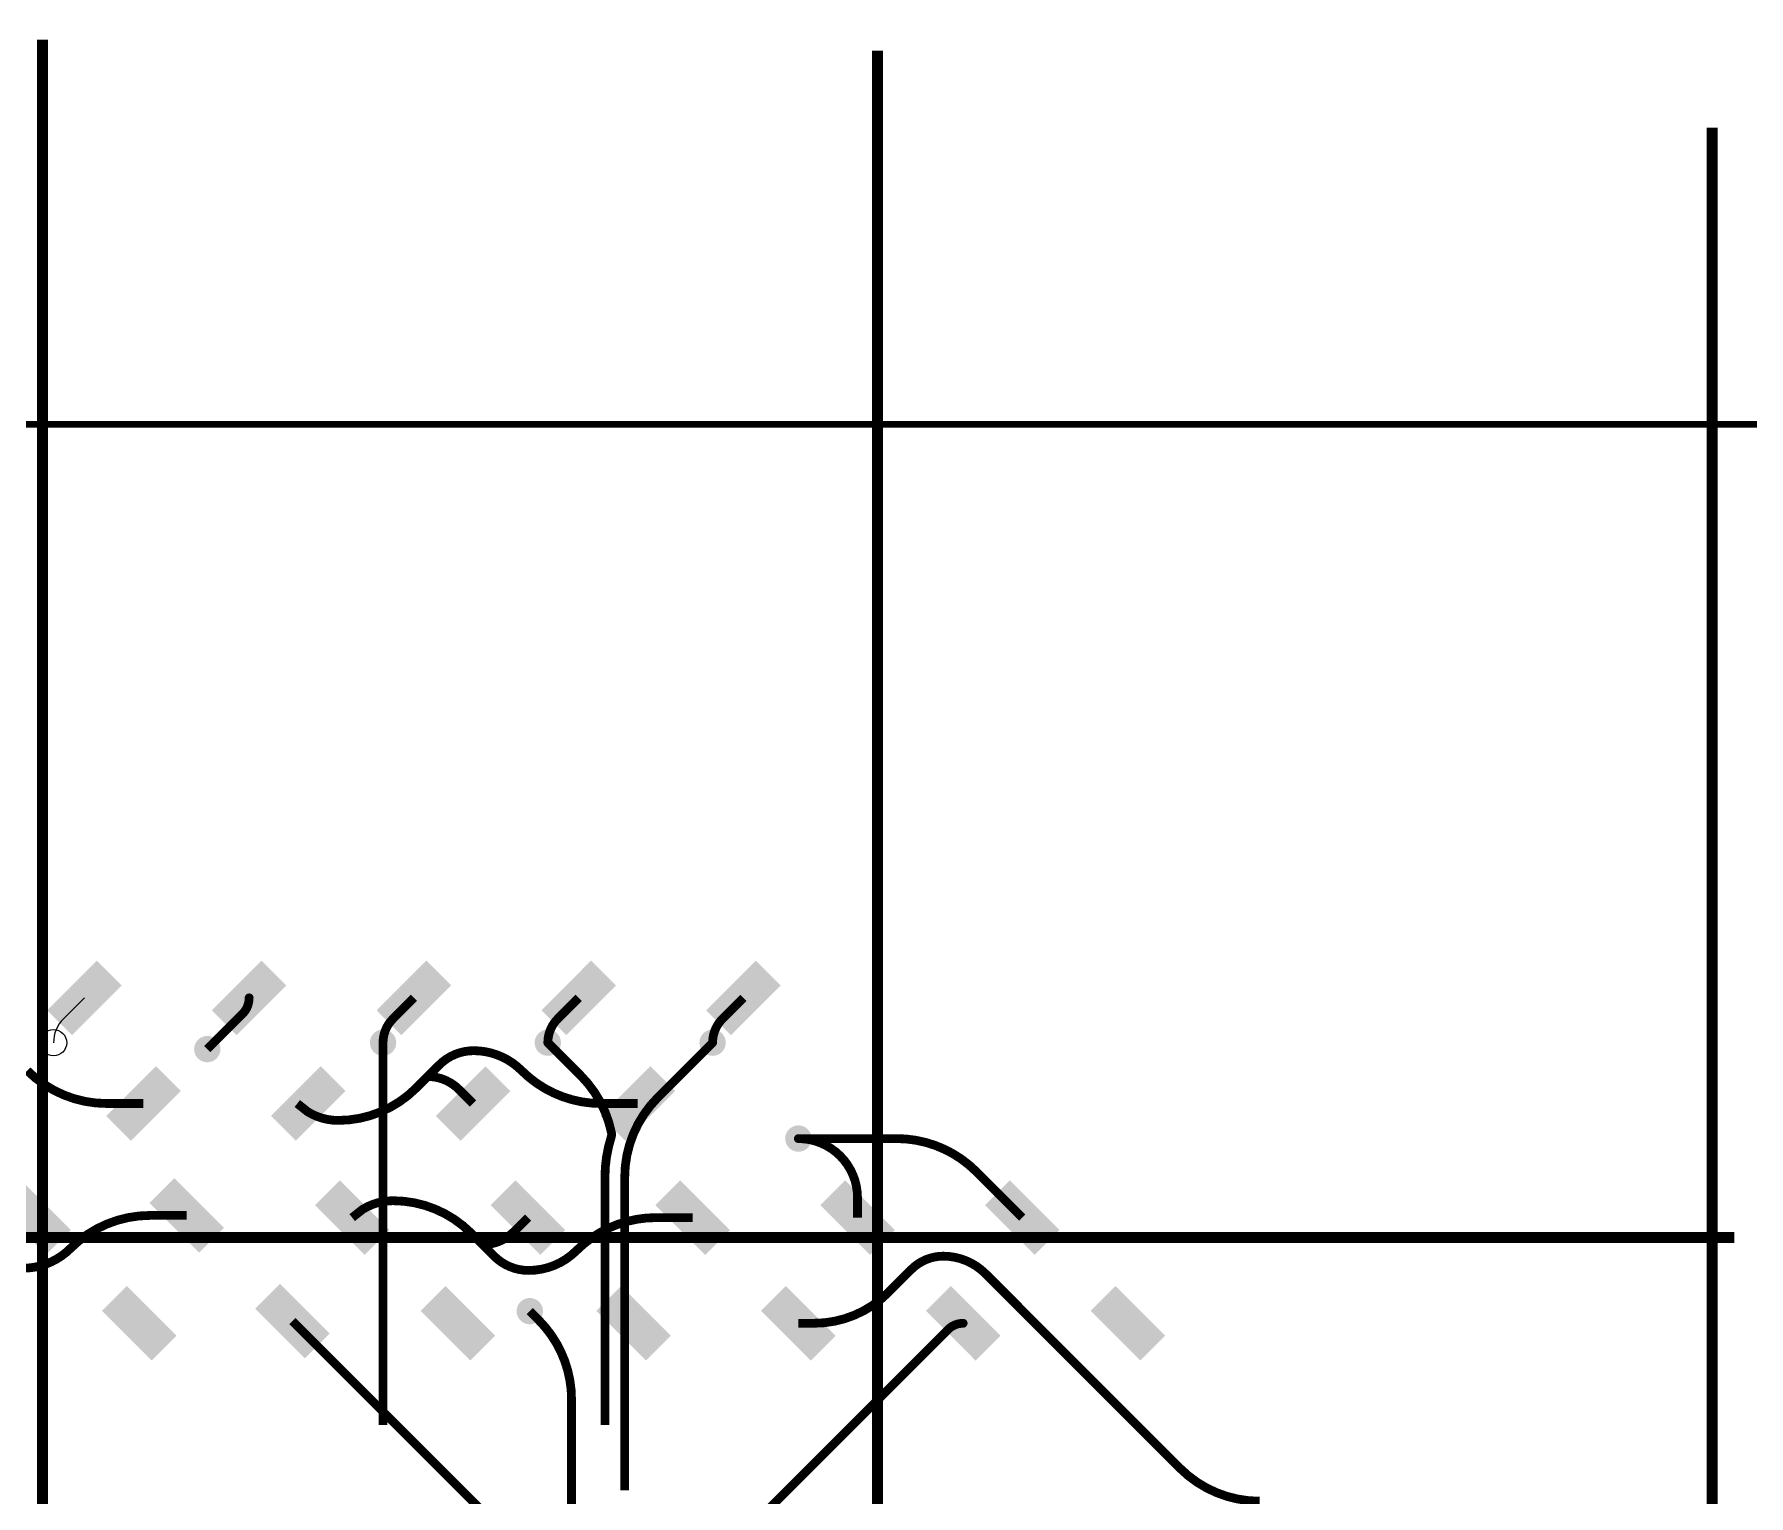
# Model space of a CAD drawing. Header units: inches. Extents: x -214 to 438, y -213 to 250.
# Drawn here: x -28.69 to 10.33, y 14.12 to 47.37 of the extents above; entities that cross this region are included whole.
import ezdxf

# ---------------------------------------------------------------- set-up
doc = ezdxf.new("R2010")
doc.units = ezdxf.units.IN
for name, color, linetype in [('Bottom Layer', 5, 'Continuous'), ('Mechanical 22', 56, 'Continuous'), ('Outline', 6, 'Continuous'), ('Top Layer', 1, 'Continuous')]:
    doc.layers.add(name, color=color, linetype=linetype)

msp = doc.modelspace()

# ---------------------------------------------------------------- hatches: boundary and pattern name
at = {"layer": 'Bottom Layer'}
h = msp.add_hatch(color=5, dxfattribs=at)
edge = h.paths.add_edge_path()
edge.add_arc((-24.74999876, 24.28547848), 0.2999994, 0, 360)
h = msp.add_hatch(color=5, dxfattribs=at)
edge = h.paths.add_edge_path()
edge.add_arc((-20.74999914, 24.43217618), 0.2999994, 0, 360)
h = msp.add_hatch(color=5, dxfattribs=at)
edge = h.paths.add_edge_path()
edge.add_arc((-16.99999902, 24.43217618), 0.2999994, 0, 360)
h = msp.add_hatch(color=5, dxfattribs=at)
edge = h.paths.add_edge_path()
edge.add_arc((-13.2499989, 24.43217618), 0.2999994, 0, 360)
h = msp.add_hatch(color=5, dxfattribs=at)
edge = h.paths.add_edge_path()
edge.add_arc((-11.29792254, 22.24999868), 0.2999994, 0, 360)
h = msp.add_hatch(color=5, dxfattribs=at)
edge = h.paths.add_edge_path()
edge.add_arc((-17.4099982, 18.32350666), 0.2999994, 0, 360)
at = {"layer": 'Top Layer'}
for points in [[(-26.69939228358119, 25.7349223067892), (-27.83076266678919, 24.60355192358119), (-28.3964487564188, 25.1692380132108), (-27.2650783732108, 26.30060839641881)], [(-22.94939216358119, 25.7349223067892), (-24.0807625467892, 24.60355192358119), (-24.6464486364188, 25.1692380132108), (-23.5150782532108, 26.30060839641881)], [(-19.19939204358119, 25.7349223067892), (-20.33076242678919, 24.60355192358119), (-20.8964485164188, 25.1692380132108), (-19.7650781332108, 26.30060839641881)], [(-15.44939192358119, 25.7349223067892), (-16.58076230678919, 24.60355192358119), (-17.1464483964188, 25.1692380132108), (-16.01507801321081, 26.30060839641881)], [(-11.69939180358119, 25.7349223067892), (-12.83076218678919, 24.60355192358119), (-13.3964482764188, 25.1692380132108), (-12.2650778932108, 26.30060839641881)], [(-25.35355296358119, 23.33076150678919), (-26.48492334678919, 22.19939112358119), (-27.05060943641881, 22.7650772132108), (-25.9192390532108, 23.8964475964188)], [(-21.60355284358119, 23.33076150678919), (-22.7349232267892, 22.19939112358119), (-23.3006093164188, 22.7650772132108), (-22.1692389332108, 23.8964475964188)], [(-17.85355272358119, 23.33076150678919), (-18.98492310678919, 22.19939112358119), (-19.5506091964188, 22.7650772132108), (-18.4192388132108, 23.8964475964188)], [(-14.10355260358119, 23.33076150678919), (-15.23492298678919, 22.19939112358119), (-15.80060907641881, 22.7650772132108), (-14.6692386932108, 23.8964475964188)], [(-28.41923913321081, 19.60355176358119), (-29.5506095164188, 20.7349221467892), (-28.98492342678919, 21.3006082364188), (-27.85355304358119, 20.16923785321081)], [(-24.9342372132108, 19.65354912358119), (-26.0656075964188, 20.78491950678919), (-25.4999215067892, 21.35060559641881), (-24.3685511235812, 20.2192352132108)], [(-21.1692383932108, 19.60355176358119), (-22.30060877641881, 20.7349221467892), (-21.7349226867892, 21.3006082364188), (-20.60355230358119, 20.16923785321081)], [(-17.1692413132108, 19.60355176358119), (-18.30061169641881, 20.7349221467892), (-17.73492560678919, 21.3006082364188), (-16.60355522358119, 20.16923785321081)], [(-13.41924119321081, 19.60355176358119), (-14.55061157641881, 20.7349221467892), (-13.98492548678919, 21.3006082364188), (-12.85355510358119, 20.16923785321081)], [(-9.669241073210806, 19.60355176358119), (-10.8006114564188, 20.7349221467892), (-10.23492536678919, 21.3006082364188), (-9.103554983581194, 20.16923785321081)], [(-5.919240953210806, 19.60355176358119), (-7.050611336418806, 20.7349221467892), (-6.484925246789193, 21.3006082364188), (-5.353554863581194, 20.16923785321081)], [(-26.01507833321081, 17.19939096358119), (-27.1464487164188, 18.33076134678919), (-26.58076262678919, 18.8964474364188), (-25.44939224358119, 17.76507705321081)], [(-22.5300764132108, 17.24938832358119), (-23.6614467964188, 18.38075870678919), (-23.0957607067892, 18.9464447964188), (-21.96439032358119, 17.81507441321081)], [(-18.7650775932108, 17.19939096358119), (-19.8964479764188, 18.33076134678919), (-19.33076188678919, 18.8964474364188), (-18.19939150358119, 17.76507705321081)], [(-14.76508051321081, 17.19939096358119), (-15.89645089641881, 18.33076134678919), (-15.33076480678919, 18.8964474364188), (-14.19939442358119, 17.76507705321081)], [(-11.01508039321081, 17.19939096358119), (-12.14645077641881, 18.33076134678919), (-11.58076468678919, 18.8964474364188), (-10.44939430358119, 17.76507705321081)], [(-7.265080273210806, 17.19939096358119), (-8.396450656418805, 18.33076134678919), (-7.830764566789194, 18.8964474364188), (-6.699394183581194, 17.76507705321081)], [(-3.515080153210806, 17.19939096358119), (-4.646450536418806, 18.33076134678919), (-4.080764446789193, 18.8964474364188), (-2.949394063581193, 17.76507705321081)]]:
    msp.add_hatch(color=1, dxfattribs=at).paths.add_polyline_path(points)
h = msp.add_hatch(color=1, dxfattribs=at)
edge = h.paths.add_edge_path()
edge.add_arc((-24.74999876, 24.28547848), 0.2999994, 0, 360)
h = msp.add_hatch(color=1, dxfattribs=at)
edge = h.paths.add_edge_path()
edge.add_arc((-20.74999914, 24.43217618), 0.2999994, 0, 360)
h = msp.add_hatch(color=1, dxfattribs=at)
edge = h.paths.add_edge_path()
edge.add_arc((-16.99999902, 24.43217618), 0.2999994, 0, 360)
h = msp.add_hatch(color=1, dxfattribs=at)
edge = h.paths.add_edge_path()
edge.add_arc((-13.2499989, 24.43217618), 0.2999994, 0, 360)
h = msp.add_hatch(color=1, dxfattribs=at)
edge = h.paths.add_edge_path()
edge.add_arc((-11.29792254, 22.24999868), 0.2999994, 0, 360)
h = msp.add_hatch(color=1, dxfattribs=at)
edge = h.paths.add_edge_path()
edge.add_arc((-17.4099982, 18.32350666), 0.2999994, 0, 360)

# ---------------------------------------------------------------- linework, layer by layer
at = {"layer": 'Bottom Layer', "const_width": 0.1999996}
for points in [[(-20.74999914, 15.73284128), (-20.74999914, 24.43217618)], [(-16.99999902, 24.43217618), (-16.25138736, 23.68356452)], [(-14.4986121, 23.18356298), (-13.2499989, 24.43217618)], [(-15.5520136, 22.38347314), (-15.55200598, 22.38347568)], [(-15.69999908, 15.73284128), (-15.69999908, 21.36955086)], [(-15.24999998, 14.24999944), (-15.24999998, 21.36955086)]]:
    msp.add_lwpolyline(points, dxfattribs=at)
for points in [[(-16.25138736, 23.68356452, -0.1469708383633281), (-15.55200344, 22.38347568)], [(-15.24999998, 21.36955086, -0.198912367379658), (-14.4986121, 23.18356298)], [(-15.69999908, 21.36955086, -0.077326125467968), (-15.55746698, 22.28566282)], [(-15.55201106, 22.38347314, -0.1243459654699986), (-15.55746698, 22.28566282)]]:
    msp.add_lwpolyline(points, format="xyb", dxfattribs=at)
at = {"layer": 'Bottom Layer', "const_width": 0.0999998}
for points in [[(-16.30138726, 23.68356452, 1), (-16.20138746, 23.68356452, 1)], [(-14.548612, 23.18356298, 1), (-14.4486122, 23.18356298, 1)], [(-15.60746688, 22.28566282, 1), (-15.50746708, 22.28566282, 1)], [(-15.60746688, 22.28566282, 1), (-15.50746708, 22.28566282, 1)], [(-15.60201096, 22.38347314, 1), (-15.50201116, 22.38347314, 1)], [(-15.60200334, 22.38347568, 1), (-15.50200354, 22.38347568, 1)], [(-15.74999898, 21.36955086, 1), (-15.64999918, 21.36955086, 1)], [(-15.29999988, 21.36955086, 1), (-15.20000008, 21.36955086, 1)]]:
    msp.add_lwpolyline(points, format="xyb", close=True, dxfattribs=at)
at = {"layer": 'Bottom Layer'}
msp.add_circle((-28.24999938, 24.43217618), 0.2999994, dxfattribs=at)
at = {"layer": 'Mechanical 22', "const_width": 0.2499995}
for points in [[(-28.5005018, -63.75000203999999), (-28.5005018, 47.24999947999999)], [(-9.5005017, -64.00000153999999), (-9.5005017, 46.99999998)], [(9.49949586, -65.75000312), (9.49949586, 45.2499984)], [(-138.99999886, 20.00000064), (10.00000032, 20.00000064)]]:
    msp.add_lwpolyline(points, dxfattribs=at)
at = {"layer": 'Outline', "const_width": 0.1499997}
msp.add_lwpolyline([(-134.25000836, 38.4999992), (13.66412812, 38.4999992)], dxfattribs=at)
at = {"layer": 'Top Layer'}
msp.add_line((-28.02526272, 24.97473796), (-27.54792052, 25.45208015999999), dxfattribs=at)
at = {"layer": 'Top Layer', "const_width": 0.1999996}
for points in [[(-23.7979204, 25.45208015999999, -0.198912367379658), (-23.94961174, 25.0858655)], [(-20.74999914, 24.43217618, -0.198912367379658), (-20.52526248, 24.97473796)], [(-16.99999902, 24.43217618, -0.198912367379658), (-16.77526236, 24.97473796)], [(-13.2499989, 24.43217618, -0.198912367379658), (-13.02526224, 24.97473796)], [(-19.47160444, 23.9251617, -0.198912367379658), (-18.68737182, 24.24999976)], [(-18.68737182, 24.24999976, -0.198912367379658), (-17.5993044, 23.79930724)], [(-27.03529264, 23.04791936, -0.198912367379658), (-28.84930476, 23.79930724)], [(-15.78529228, 23.04791936, -0.198912367379658), (-17.5993044, 23.79930724)], [(-19.99859348, 23.3981752, -0.1987082364521243), (-21.77411952, 22.66354624)], [(-19.73440046, 23.66236568, -0.198912367379658), (-19.02104654, 23.36688494)], [(-21.77411952, 22.66354624, -0.1395853212257221), (-22.4653729, 22.86035814)], [(-11.29792254, 22.24999868, -0.4142135623730951), (-9.952083219999999, 20.90415936)], [(-9.06262602, 22.24999868, -0.198912367379658), (-7.248613899999999, 21.4986108)], [(-21.2153754, 20.63964122, -0.1395853212257223), (-20.52412202, 20.83645312)], [(-20.52412202, 20.83645312, -0.1987082364521245), (-18.74859598, 20.10182416)], [(-27.86430292, 19.75068948, -0.198912367379658), (-26.0502908, 20.50207736)], [(-16.3493069, 19.70069212, -0.198912367379658), (-14.53529478, 20.45208)], [(-17.77104904, 20.13311442, -0.198912367379658), (-18.48440296, 19.83763368)], [(-27.86430292, 19.75068948, -0.198912367379658), (-28.95237034, 19.29999696)], [(-17.43737432, 19.2499996, -0.198912367379658), (-18.22160694, 19.57483766)], [(-16.3493069, 19.70069212, -0.198912367379658), (-17.43737432, 19.2499996)], [(-8.72579916, 19.27420326, -0.198912367379658), (-7.999999239999999, 19.57483766)], [(-7.999999239999999, 19.57483766, -0.198912367379658), (-7.04087746, 19.17755626)], [(-9.249999279999999, 18.7500006, -0.198912367379658), (-10.9449743, 18.0479192)], [(-17.21139814, 18.1249066, -0.198912367379658), (-16.46001026, 16.31089448)], [(-7.89289252, 17.90502642, -0.198912367379658), (-7.547922419999999, 18.0479192)], [(-0.8006969, 13.99999994, -0.198912367379658), (-2.61470902, 14.75138782)]]:
    msp.add_lwpolyline(points, format="xyb", dxfattribs=at)
at = {"layer": 'Top Layer', "const_width": 0.0999998}
for points in [[(-23.8479203, 25.45208015999999, 1), (-23.7479205, 25.45208015999999, 1)], [(-23.99961164, 25.0858655, 1), (-23.89961184, 25.0858655, 1)], [(-20.57526238, 24.97473796, 1), (-20.47526258, 24.97473796, 1)], [(-16.82526226, 24.97473796, 1), (-16.72526246, 24.97473796, 1)], [(-13.07526214, 24.97473796, 1), (-12.97526234, 24.97473796, 1)], [(-20.79999904, 24.43217618, 1), (-20.69999924, 24.43217618, 1)], [(-18.73737172, 24.24999976, 1), (-18.63737192, 24.24999976, 1)], [(-18.73737172, 24.24999976, 1), (-18.63737192, 24.24999976, 1)], [(-17.04999892, 24.43217618, 1), (-16.94999912, 24.43217618, 1)], [(-13.2999988, 24.43217618, 1), (-13.199999, 24.43217618, 1)], [(-19.52160434, 23.9251617, 1), (-19.42160454, 23.9251617, 1)], [(-17.6493043, 23.79930724, 1), (-17.5493045, 23.79930724, 1)], [(-17.6493043, 23.79930724, 1), (-17.5493045, 23.79930724, 1)], [(-20.04859338, 23.3981752, 1), (-19.94859358, 23.3981752, 1)], [(-19.78440036, 23.66236568, 1), (-19.68440056, 23.66236568, 1)], [(-19.07104644, 23.36688494, 1), (-18.97104664, 23.36688494, 1)], [(-27.08529254, 23.04791936, 1), (-26.98529274, 23.04791936, 1)], [(-15.83529218, 23.04791936, 1), (-15.73529238, 23.04791936, 1)], [(-22.5153728, 22.86035814, 1), (-22.415373, 22.86035814, 1)], [(-21.82411942, 22.66354624, 1), (-21.72411962, 22.66354624, 1)], [(-21.82411942, 22.66354624, 1), (-21.72411962, 22.66354624, 1)], [(-11.34792244, 22.24999868, 1), (-11.24792264, 22.24999868, 1)], [(-9.11262592, 22.24999868, 1), (-9.01262612, 22.24999868, 1)], [(-7.2986138, 21.4986108, 1), (-7.198613999999999, 21.4986108, 1)], [(-21.2653753, 20.63964122, 1), (-21.1653755, 20.63964122, 1)], [(-20.57412192, 20.83645312, 1), (-20.47412212, 20.83645312, 1)], [(-20.57412192, 20.83645312, 1), (-20.47412212, 20.83645312, 1)], [(-10.00208312, 20.90415936, 1), (-9.90208332, 20.90415936, 1)], [(-26.1002907, 20.50207736, 1), (-26.0002909, 20.50207736, 1)], [(-14.58529468, 20.45208, 1), (-14.48529488, 20.45208, 1)], [(-18.79859588, 20.10182416, 1), (-18.69859608, 20.10182416, 1)], [(-18.53440286, 19.83763368, 1), (-18.43440306, 19.83763368, 1)], [(-17.82104894, 20.13311442, 1), (-17.72104914, 20.13311442, 1)], [(-27.91430282, 19.75068948, 1), (-27.81430302, 19.75068948, 1)], [(-27.91430282, 19.75068948, 1), (-27.81430302, 19.75068948, 1)], [(-18.27160684, 19.57483766, 1), (-18.17160704, 19.57483766, 1)], [(-16.3993068, 19.70069212, 1), (-16.299307, 19.70069212, 1)], [(-16.3993068, 19.70069212, 1), (-16.299307, 19.70069212, 1)], [(-8.04999914, 19.57483766, 1), (-7.94999934, 19.57483766, 1)], [(-8.04999914, 19.57483766, 1), (-7.94999934, 19.57483766, 1)], [(-17.48737422, 19.2499996, 1), (-17.38737442, 19.2499996, 1)], [(-17.48737422, 19.2499996, 1), (-17.38737442, 19.2499996, 1)], [(-8.775799059999999, 19.27420326, 1), (-8.67579926, 19.27420326, 1)], [(-7.090877359999999, 19.17755626, 1), (-6.99087756, 19.17755626, 1)], [(-9.29999918, 18.7500006, 1), (-9.19999938, 18.7500006, 1)], [(-17.26139804, 18.1249066, 1), (-17.16139824, 18.1249066, 1)], [(-10.9949742, 18.0479192, 1), (-10.8949744, 18.0479192, 1)], [(-7.94289242, 17.90502642, 1), (-7.842892619999999, 17.90502642, 1)], [(-7.597922319999999, 18.0479192, 1), (-7.497922519999999, 18.0479192, 1)], [(-16.51001016, 16.31089448, 1), (-16.41001036, 16.31089448, 1)], [(-2.66470892, 14.75138782, 1), (-2.56470912, 14.75138782, 1)]]:
    msp.add_lwpolyline(points, format="xyb", close=True, dxfattribs=at)
at = {"layer": 'Top Layer', "const_width": 0.1999996}
for points in [[(-20.52526248, 24.97473796), (-20.04792028, 25.45208015999999)], [(-16.77526236, 24.97473796), (-16.29792016, 25.45208015999999)], [(-13.02526224, 24.97473796), (-12.54792004, 25.45208015999999)], [(-24.74999876, 24.28547848), (-23.94961174, 25.0858655)], [(-19.73440046, 23.66236568), (-19.47160444, 23.9251617)], [(-19.99859602, 23.39817774), (-19.99591124, 23.4008549)], [(-19.99591124, 23.4008549), (-19.73440046, 23.66236568)], [(-19.02104654, 23.36688494), (-18.70208096, 23.04791936)], [(-27.03529264, 23.04791936), (-26.2020812, 23.04791936)], [(-22.70207804, 23.04791936), (-22.4653729, 22.86035814)], [(-15.78529228, 23.04791936), (-14.95208084, 23.04791936)], [(-11.29792254, 22.24999868), (-9.06262602, 22.24999868)], [(-7.248613899999999, 21.4986108), (-6.202083099999999, 20.45208)], [(-21.45208054, 20.45208), (-21.2153754, 20.63964122)], [(-9.952083219999999, 20.45208), (-9.952083219999999, 20.90415936)], [(-26.0502908, 20.50207736), (-25.21707936, 20.50207736)], [(-17.77104904, 20.13311442), (-17.45208346, 20.45208)], [(-14.53529478, 20.45208), (-13.70208334, 20.45208)], [(-18.74859852, 20.10182162), (-18.74591374, 20.09914446)], [(-18.74591374, 20.09914446), (-18.48440296, 19.83763368)], [(-18.48440296, 19.83763368), (-18.22160694, 19.57483766)], [(-9.249999279999999, 18.7500006), (-8.725796619999999, 19.27420326)], [(-7.04087746, 19.17755626), (-2.61470902, 14.75138782)], [(-17.4099982, 18.32350666), (-17.21139814, 18.1249066)], [(-22.81291856, 18.09791656), (-17.81139186, 13.09638986)], [(-11.97999636, 13.81792258), (-7.89289252, 17.90502642)], [(-11.29792254, 18.0479192), (-10.9449743, 18.0479192)], [(-16.46001026, 9.99999016), (-16.46001026, 16.31089448)]]:
    msp.add_lwpolyline(points, dxfattribs=at)
at = {"layer": 'Top Layer'}
msp.add_circle((-28.24999938, 24.43217618), 0.2999994, dxfattribs=at)
msp.add_arc((-27.48270094, 24.43217618), 0.7672984399999999, 135, 180, dxfattribs=at)

doc.saveas('drawing.dxf')
